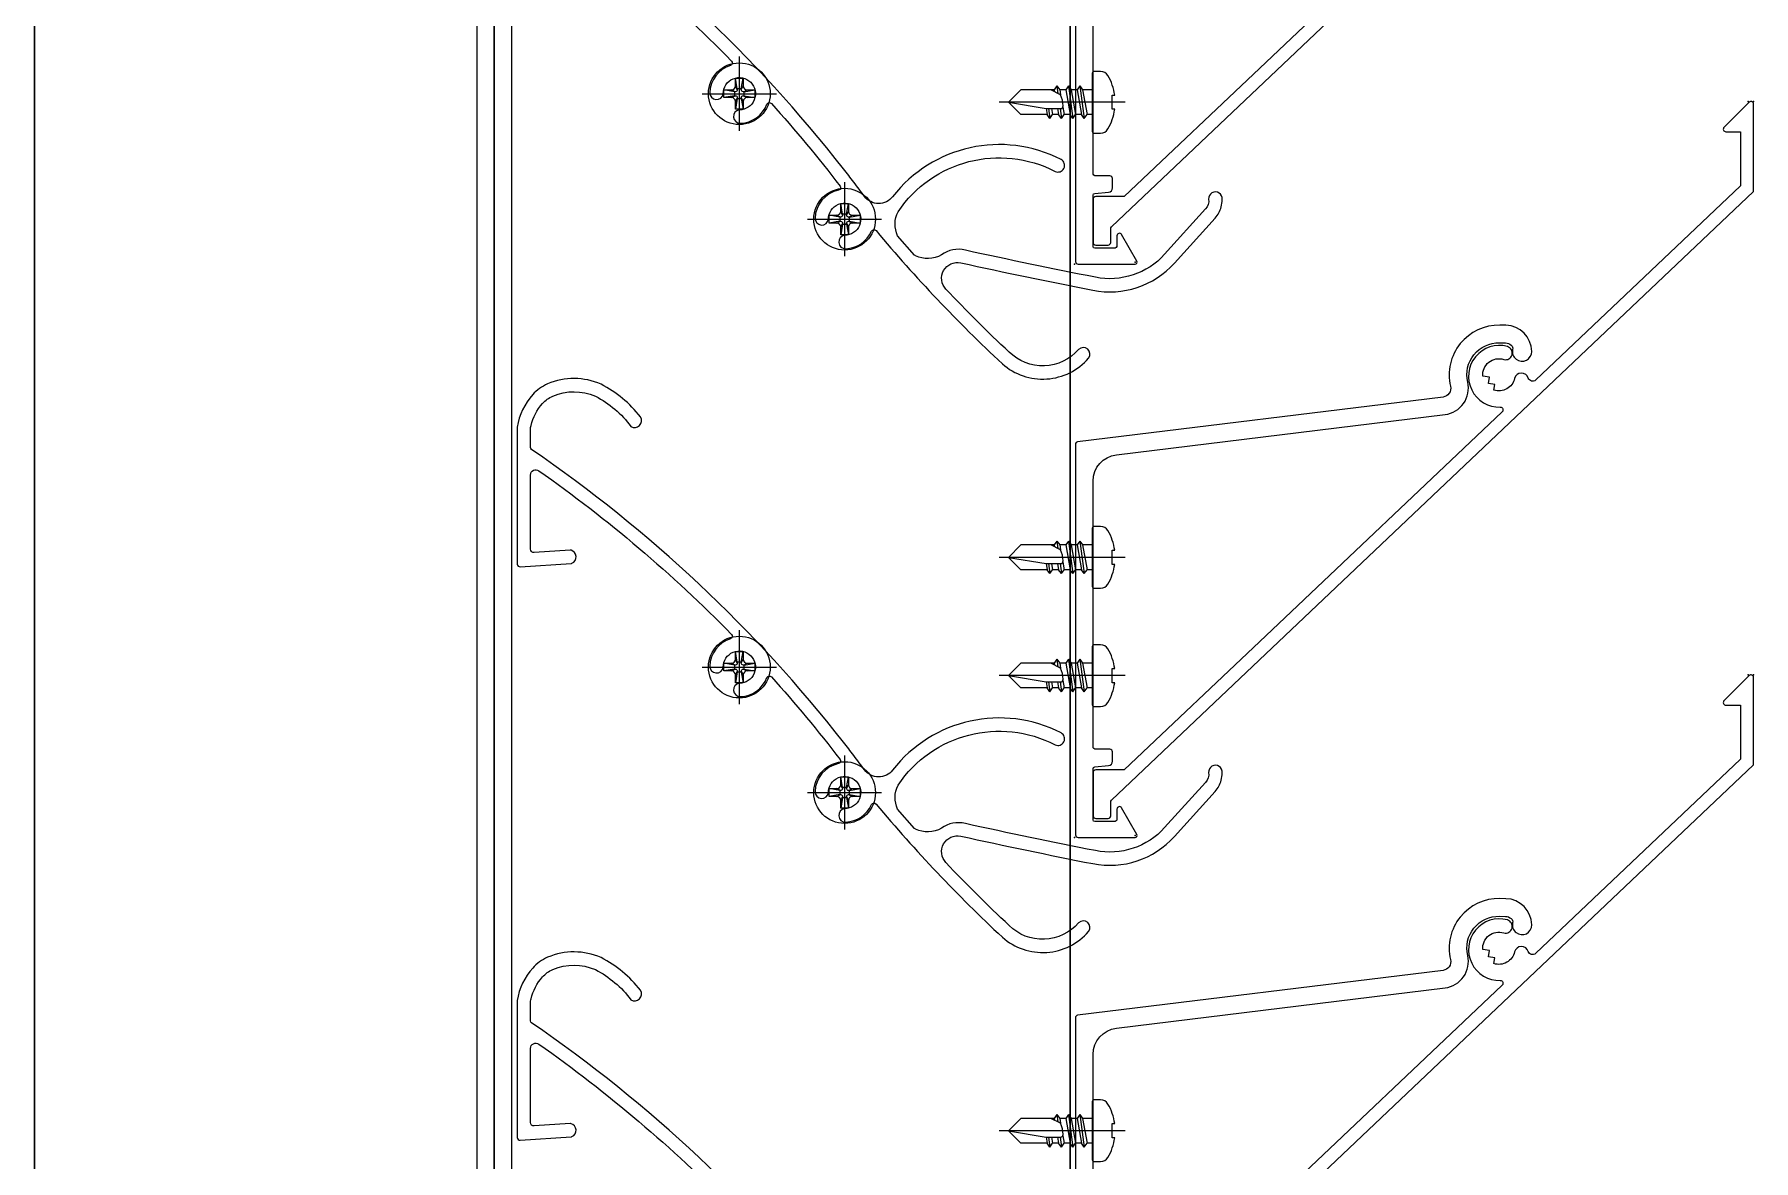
# Model space of a CAD drawing. Header units: millimetres. Extents: x 2519235 to 7246330, y 25937 to 201821.
# Drawn here: x 2752594 to 2752789, y 138857.3 to 138985 of the extents above; entities that cross this region are included whole.
import ezdxf

# ---------------------------------------------------------------- set-up
doc = ezdxf.new("R2010")
doc.units = ezdxf.units.MM
doc.set_wipeout_variables(frame=1)
doc.linetypes.add('CENTER', pattern=[50.800000000000004, 31.75, -6.35, 6.35, -6.35])
for name, color, linetype in [('010 - ASPG_ACCESSORIES_MAIN_COLOR_1', 7, 'Continuous'), ('010 - ASPG_EXTR_DEF_SUB', 7, 'Continuous'), ('010 - ASPG_EXTR_MAIN_COLOR_2', 7, 'Continuous'), ('010 - ASPG_FRAMING_MAIN_COLOR_2', 7, 'Continuous'), ('010 - ASPG_FRAMING_SUB_COLOR_2', 7, 'Continuous'), ('010 - ASPG_FRAMING_WIPEOUT_', 7, 'Continuous'), ('A-GLAZ-CURT', 7, 'Continuous'), ('BOLT & SCREW', 7, 'Continuous'), ('Center Line', 7, 'CENTER'), ('Xref-PLAN-106.940$0$_Beam', 7, 'Continuous')]:
    doc.layers.add(name, color=color, linetype=linetype)
doc.layers.add('12-GRID', color=7, linetype='CENTER', lineweight=13)
doc.layers.add('SCREW', color=7, linetype='Continuous', lineweight=5)

# ---------------------------------------------------------------- blocks, each defined once
blk = doc.blocks.new('DPA_Curved type A - Curved Type A-V72-ENTRANCE 1 - LOWER ROOF LEVEL PLAN')
at = {"layer": 'A-GLAZ-CURT', "color": 7}
for p, q in [((750.000000152401, 0), (-750.0000001524013, 0)), ((-750.0000001524013, 0), (750.000000152401, 0))]:
    blk.add_line(p, q, dxfattribs=at)
blk = doc.blocks.new('Xref-PLAN-106.940')
at = {"layer": 'Xref-PLAN-106.940$0$_Beam', "color": 7}
for p, q in [((153369.1805612047, 15158.3966534838), (153369.1805612047, 6933.396653483858)), ((153669.1805612047, 15158.3966534838), (153669.1805612047, 6933.396653483858))]:
    blk.add_line(p, q, dxfattribs=at)
blk = doc.blocks.new('A$C6d15e31b')
at = {"color": 7}
blk.add_blockref('Xref-PLAN-106.940', (-135619.3374636862, -23258.39544955263), dxfattribs=at)
at = {"layer": 'A-GLAZ-CURT', "color": 7, "rotation": 90}
blk.add_blockref('DPA_Curved type A - Curved Type A-V72-ENTRANCE 1 - LOWER ROOF LEVEL PLAN', (18049.85224673338, -11374.99999799227), dxfattribs=at)
blk = doc.blocks.new('PZG35-9D5')
at = {"layer": 'Center Line', "color": 7}
blk.add_line((1.4210854715202e-14, 3.733653355866409), (1.4210854715202e-14, -10.53404386090006), dxfattribs=at)
at = {"layer": 'SCREW', "color": 7}
for p, q in [((-1.399999999999963, 2.842170943040401e-14), (-1.399999999999963, -1.090192378864657)), ((1.399999999999991, 0), (1.399999999999991, -0.5901923788647139)), ((-1.850000000000009, -1.399999999999977), (1.850000000000037, -0.8999999999999773)), ((-1.850000000000009, -1.399999999999977), (-1.399999999999963, -1.090192378864685)), ((-1.850000000000009, -1.399999999999977), (-1.399999999999963, -1.709807621135297)), ((-1.399999999999963, -1.090192378864685), (1.399999999999991, -0.5901923788646855)), ((-1.399999999999963, -1.709807621135297), (1.399999999999991, -1.209807621135297)), ((-1.399999999999963, -1.709807621135269), (-1.399999999999963, -2.390192378864697)), ((-1.399999999999963, -2.390192378864697), (1.399999999999991, -1.890192378864697)), ((1.850000000000037, -0.8999999999999773), (1.399999999999991, -0.5901923788646855)), ((1.850000000000037, -0.8999999999999773), (1.399999999999991, -1.209807621135297)), ((1.399999999999991, -1.209807621135269), (1.399999999999991, -1.890192378864725)), ((1.850000000000037, -2.199999999999989), (1.399999999999991, -1.890192378864697)), ((-1.850000000000009, -2.699999999999989), (1.850000000000037, -2.199999999999989)), ((-1.850000000000009, -2.699999999999989), (-1.399999999999963, -2.390192378864697)), ((-1.850000000000009, -2.699999999999989), (-1.399999999999963, -3.009807621135309)), ((-1.850000000000009, -4), (-1.399999999999963, -3.690192378864708)), ((-1.850000000000009, -4), (-0.9911470940920566, -3.883938796498938)), ((-1.399999999999963, -3.009807621135309), (1.399999999999991, -2.509807621135309)), ((-1.399999999999963, -3.009807621135309), (-1.399999999999963, -3.690192378864708)), ((-1.399999999999963, -3.690192378864708), (-0.8446989986695002, -3.591031485769975)), ((0.5619885887190463, -3.339837273736322), (1.399999999999991, -3.190192378864708)), ((0.7141825614195483, -3.653488843051434), (1.850000000000037, -3.5)), ((0.7141825614195483, -3.932275020881832), (1.399999999999991, -3.80980762113532)), ((1.850000000000037, -2.199999999999989), (1.399999999999991, -2.509807621135309)), ((1.399999999999991, -2.50980762113528), (1.399999999999991, -3.190192378864708)), ((1.850000000000037, -3.5), (1.399999999999991, -3.190192378864708)), ((1.850000000000037, -3.5), (1.399999999999991, -3.80980762113532)), ((1.399999999999991, -3.809807621135349), (1.399999999999991, -4.490192378864691)), ((-1.850000000000009, -4), (-1.399999999999963, -4.30980762113532)), ((-1.399999999999963, -4.30980762113532), (-1.184865735341859, -4.271390788160659)), ((-1.399999999999963, -4.309807621135349), (-1.399999999999963, -8.099999999999966)), ((0.7141825614195483, -4.612659778611231), (1.399999999999991, -4.49019237886472)), ((0.7141825614195483, -4.953488843051389), (1.850000000000037, -4.800000000000011)), ((0.7141825614195483, -5.232275020881843), (1.399999999999991, -5.109807621135332)), ((1.850000000000037, -4.800000000000011), (1.399999999999991, -4.49019237886472)), ((1.850000000000037, -4.800000000000011), (1.399999999999991, -5.109807621135332)), ((1.399999999999991, -5.109807621135332), (1.399999999999991, -8.099999999999966)), ((1.4210854715202e-14, -9.5), (-1.399999999999963, -8.099999999999966)), ((1.4210854715202e-14, -9.5), (1.399999999999991, -8.099999999999966))]:
    blk.add_line(p, q, dxfattribs=at)
blk.add_lwpolyline([(1.4210854715202e-14, -9.5), (0.7141825614195483, -5.232275020881843), (0.7141825614195483, -3.600899293750615, 0.4176573264866609), (0.4106596181599826, -3.300919979679151, 0.1081021898226624), (-0.8446989986694433, -3.591031485769975), (-1.399999999999991, -4.701675652739141)], format="xyb", dxfattribs=at)
blk = doc.blocks.new('*U2951')
at = {"layer": 'SCREW', "color": 7}
blk.add_lwpolyline([(3.026373332565058, 1.780836269555209, 0.09905967801670053), (0.7999999999999687, 2.546427498927414), (0.7999999999999687, 2.274284095813357), (-0.800000000000054, 2.274284095813357), (-0.800000000000054, 2.546427498927414, 0.09905967801670058), (-3.026373332565143, 1.780836269555209, 0.2665876613401604), (-3.500000000000043, 0.9556546004010897), (-3.500000000000043, 0.1999999999999886, 0.4142135623730938), (-3.300000000000054, 0), (3.299999999999997, 0, 0.4142135623731049), (3.499999999999986, 0.1999999999999886), (3.499999999999957, 0.9556546004010897, 0.2665876613401604)], format="xyb", close=True, dxfattribs=at)
blk.add_blockref('PZG35-9D5', (-1.4210854715202e-14, 0), dxfattribs=at)
blk = doc.blocks.new('*U2950')
at = {"color": 7}
blk.add_point((0, 0), dxfattribs=at)
at = {"layer": '010 - ASPG_ACCESSORIES_MAIN_COLOR_1', "color": 7}
blk.add_lwpolyline([(-39.69999999902211, -0.5999999995172398, 0.4142135623731156), (-39.99999999883585, -0.8999999995638059), (-39.99999999883585, -7.366962144914214, 0.5773502691897371), (-39.65044321701862, -7.568778847059366), (-36.64260295056738, -5.832201459393036, 0.7673269879794871), (-36.78520590183325, -5.299999999645297), (-37.89999999874271, -5.299999999645297, -0.4142135623735732), (-38.19999999902211, -4.999999999656938), (-38.19999999902211, -2.799999999587089, -0.4142135623730951), (-37.99999999883585, -2.59999999951724), (-32.18326623388566, -2.59999999951724, -0.3888787318530097), (-31.98402729420923, -2.782568851142787), (-31.8474567013327, -4.343577870872468, 0.3888787318530089), (-31.34935935237445, -4.799999999528882), (-30.29999999911524, -4.799999999528882, 0.4142135623732408), (-29.99999999883585, -4.499999999540523), (-29.99999999883585, -2.899999999505599, -0.4142135623731785), (-29.69999999902211, -2.59999999951724), (0.4107479506637901, -2.59999999951724, -0.3789692262628873), (3.38851808081381, -5.235465979035143), (7.952927200356498, -42.5207682372482, 0.4465929586642906), (11.6177961837966, -45.07649022702281, -0.4898018444424612), (16.07846395508386, -48.68238816667036), (16.06490363762714, -49.36225294566866, -0.1824796859550777), (15.80227640201338, -50.01801436272836, -0.2679491924113072), (15.32539491611533, -50.16829426406803, 1.122114645179816), (15.09990952932276, -52.3421093734276, 0.4050039718497206), (18.0645059288945, -49.40213623346681), (18.07806624681689, -48.72227145435209, 0.4898054953707174), (11.15966573380865, -43.12966807454978, -0.4465970485362636), (9.938031048281118, -42.27776159492242), (4.866356541635469, -0.8481197821154633, 0.3641755342157969), (4.570876519894227, -0.5999999995172398)], format="xyb", close=True, dxfattribs=at)
at = {"layer": '010 - ASPG_EXTR_DEF_SUB', "color": 7}
for p in [(-39.99999999883585, -0.4999999995172402), (43.44495566345738, -76.89999999944341), (43.44495566345738, -77.49999999954052)]:
    blk.add_point(p, dxfattribs=at)
at = {"layer": '010 - ASPG_EXTR_MAIN_COLOR_2', "color": 7}
blk.add_lwpolyline([(11.37409105408005, -48.15170148877115), (11.47245816211216, -47.43577758665815), (12.17779493960552, -47.55667202338264), (12.29266474000178, -46.78670596401826, -0.5355375090189683), (14.1918134491425, -49.16870282323253, 0.9915718169393263), (15.66379558271728, -49.57599316951273, 1.157025413028558), (8.792231505503878, -48.77291728999153, -0.6885576205791355), (8.274611146422103, -48.98797988444021), (-17.14292736421339, -22.16859813180672), (-32.34153279638849, -6.131750148785431), (-32.34153279638849, -2.899999981694054, 0.4143115081626392), (-32.64163311407901, -2.59999999951724), (-37.54163311352022, -2.59999999951724, 0.4141156188887998), (-37.84153278893791, -2.899999981635847), (-37.84153278893791, -4.299999988411218, 0.4142135623731781), (-37.54153279098682, -4.599999986478724), (-35.98884801496752, -4.599999986478724, -0.205894629290155), (-35.77110154624097, -4.693635078269653), (33.22969053988345, -77.49999999954052), (43.14495566324331, -77.49999999954052, 0.6681786376628355), (43.35708769806661, -76.98786796536915), (40.5215537941549, -74.1523340573247, 0.6681786381757795), (40.00942175951786, -74.36446609156592), (40.00942175951786, -75.99999999802712), (33.87471885257401, -75.99999999802712), (11.86384030175395, -52.7751643466243, -0.5583539238224016), (12.08261241135187, -51.95244935475676, 0.7662751832817146), (12.03674733010121, -50.39291741001107, -0.4385828234445206), (10.70630855322815, -48.05207626283555)], format="xyb", close=True, dxfattribs=at)
at = {"layer": 'SCREW', "color": 7, "rotation": 180}
for p in [(-21.64901723782532, -2.499999999924694), (-8.237076249206439, -2.499999999924694)]:
    blk.add_blockref('*U2951', p, dxfattribs=at)
blk = doc.blocks.new('*U1106')
at = {"color": 7}
blk.add_wipeout([(1390.0000000029759, 4.000000001471562), (60.00000000297587, 4), (60.00000000297587, 69.29999999999995), (1390.0000000029759, 69.30000000147152)], dxfattribs=at).dxf.layer = '010 - ASPG_FRAMING_WIPEOUT_'
at = {"layer": '010 - ASPG_FRAMING_MAIN_COLOR_2', "color": 7}
blk.add_lwpolyline([(1360.00000000414, 69.3000000014716), (90.00000000181171, 69.3), (90.00000000181171, 6), (1360.00000000414, 6.000000001471602)], close=True, dxfattribs=at)
at = {"layer": '010 - ASPG_FRAMING_SUB_COLOR_2', "color": 7}
for points in [[(1390.000000002976, 4.000000001471602), (60.00000000297587, 4), (60.00000000297587, 69.3), (1390.000000002976, 69.3000000014716)], [(60.00000000297587, 2.000000000715772), (60.00000000297587, 4), (1390.000000002976, 4.000000001471602), (1390.000000002976, 2.000000002187374)]]:
    blk.add_lwpolyline(points, close=True, dxfattribs=at)
at = {"color": 7, "xscale": -1, "rotation": 180}
for p in [(1131.770309460117, 69.3), (1196.770309460117, 69.3), (1261.770309460117, 69.3)]:
    blk.add_blockref('*U2950', p, dxfattribs=at)
blk = doc.blocks.new('*U2952')
at = {"layer": '12-GRID', "color": 7, "linetype": 'CENTER'}
for p, q in [((5.684341886080801e-14, -6.200000000000029), (5.684341886080801e-14, 2.200000000000029)), ((-4.199999999999973, -2), (4.200000000000085, -2))]:
    blk.add_line(p, q, dxfattribs=at)
at = {"layer": 'BOLT & SCREW', "color": 7}
for p, q in [((-0.553537628269381, -1.771128018217196), (-1.767499999999847, -1.558125000000442)), ((-0.4577439635652332, -1.771128018217196), (-0.8837500000000146, -1.558125000000442)), ((-0.2288719817826677, -1.446462371730204), (-0.4418749999998197, -0.2325000000002947)), ((-0.2288719817826677, -1.542256036434869), (-0.4418749999998197, -1.116250000000048)), ((0.2288719817822642, -1.446462371730562), (0.4418749999996946, -0.2324999999999764)), ((0.2288719817822642, -1.542256036434869), (0.4418749999996946, -1.116250000000048)), ((0.4577439635647103, -1.771128018217196), (0.8837499999994917, -1.558125000000442)), ((0.5535376282692559, -1.771128018217196), (1.767500000000001, -1.558125000000124)), ((-0.553537628269381, -2.228871981782805), (-1.767500000000483, -2.441875000000354)), ((-0.4577439635652332, -2.228871981782805), (-0.8837500000000146, -2.441875000000354)), ((-0.2288719817826677, -2.457743963565131), (-0.4418749999998197, -2.883750000000271)), ((-0.2288719817821107, -2.553537628269438), (-0.4418749999998197, -3.767500000000023)), ((0.4418749999996946, -2.883750000000271), (0.2288719817829008, -2.457743963565131)), ((0.2288719817829008, -2.553537628269438), (0.4418749999999732, -3.767500000000023)), ((0.4577439635647103, -2.228871981782805), (0.8837500000001283, -2.441874999999877)), ((0.5535376282692559, -2.228871981782805), (1.767500000000001, -2.441874999999877))]:
    blk.add_line(p, q, dxfattribs=at)
for points in [[(-1.767500000000006, -1.558125000000442), (-0.8837500000001342, -1.558125000000442, 0.4142135623730394), (-0.4418749999998197, -1.116250000000048), (-0.4418749999998197, -0.2325000000002947), (0.4418749999996946, -0.2324999999999764), (0.4418749999996946, -1.116250000000048, 0.4142135623731505), (0.8837500000000089, -1.558125000000442), (1.76750000000012, -1.558125000000124), (1.76750000000012, -2.441874999999877), (0.8837500000000089, -2.441874999999877, 0.414213562373095), (0.4418749999996946, -2.883750000000271), (0.4418749999999732, -3.767500000000023), (-0.4418749999998197, -3.767500000000023), (-0.4418749999998197, -2.883750000000271, 0.4142135623730397), (-0.8837500000001342, -2.441875000000354), (-1.767500000000483, -2.441875000000354)], [(0.2288719817829008, -2.457743963565131, -0.414213562373095), (0.4577439635645909, -2.228871981782805), (0.5535376282692559, -2.228871981782805), (0.5535376282692559, -1.771128018217196), (0.4577439635645909, -1.771128018217196, -0.4142135623730951), (0.228871981782105, -1.542256036434869), (0.228871981782105, -1.446462371730562), (-0.2288719817826677, -1.446462371730204), (-0.2288719817826677, -1.542256036434869, -0.4142135623730951), (-0.4577439635649944, -1.771128018217196), (-0.553537628269381, -1.771128018217196), (-0.553537628269381, -2.228871981782805), (-0.4577439635649944, -2.228871981782805, -0.4142135623730951), (-0.2288719817826677, -2.457743963565131), (-0.2288719817822698, -2.553537628269438), (0.2288719817829008, -2.553537628269438)]]:
    blk.add_lwpolyline(points, format="xyb", close=True, dxfattribs=at)
blk.add_circle((5.684341886080801e-14, -2), 3.5, dxfattribs=at)
blk = doc.blocks.new('*U1102')
at = {"layer": '010 - ASPG_EXTR_DEF_SUB', "color": 7}
for p in [(1040, -2.003162080654874e-10), (1105, -2.128359710695804e-10)]:
    blk.add_point(p, dxfattribs=at)
at = {"layer": '010 - ASPG_EXTR_MAIN_COLOR_2', "color": 7}
for points in [[(985.561955856625, 33.06505110445279, 0.07704788012868193), (1018.74152756203, 68.43644483811069, -0.2476739044870795), (1018.989188615698, 68.56714037123449), (1020.984089381993, 68.56714037123449, -0.04413111325910057), (1021.472824816126, 68.50458020215002, -0.1258462906385483), (1023.963676901069, 67.20642238184656, -0.09885145914925667), (1024.817340067122, 66.03380806521592, -0.2058282691334744), (1024.793666421436, 61.20460651103487, -0.1151163694662807), (1021.368324128445, 57.1807218055924, 0.822373071447778), (1022.455046290532, 56.10392398618707, 0.109184526549196), (1026.148600934073, 60.55948756872523, 0.2083234795678962), (1026.189426846337, 66.64026457489082, 0.1005277992320483), (1024.972309139092, 68.31671042162772, 0.1451157280627245), (1021.292309131008, 70.0671403712927), (1005.758774927817, 70.0671403712927, 0.4336592857269459), (1005.459426756948, 69.74737493494605), (1005.841377865057, 63.96271307485723, 0.0820690263538202), (1005.86365129333, 63.86745857015332, 0.7206537881255028), (1007.329086504877, 63.97254170022053, 0.07922428198988747), (1007.337783531286, 64.06661670508176), (1007.068773226347, 68.14078645616384, -0.4336592857264138), (1007.467904121149, 68.56714037123449), (1015.861192987766, 68.5671403712927, -0.6073848710044985), (1016.352110221051, 67.62217621306037, -0.04582868044492008), (997.7838222887367, 45.76076047348171, -0.5604921351226578)], [(1146.352110221051, 67.62217621303533, -0.04582868044492008), (1127.783822288737, 45.76076047345667, -0.5604921351226578), (1127.287505356129, 45.88571992111063, 0.3178599151680848), (1124.211911419872, 48.23749049504657, 0.9532878111822051), (1124.082072678953, 46.71593409545856, -2.423003988231831), (1122.258069522213, 44.89173717525226, 0.9523147976297285), (1120.736344682053, 44.76348824824343, 0.3008214087947553), (1122.889874737244, 41.75529025421382, -0.5604921351218277), (1122.983518406749, 41.25212405484307, -0.01942473842078824), (1113.623925091699, 33.46052617034546, -0.5525007933269362), (1113.147498584818, 33.63667257964515, 0.3444609008774969), (1109.989498805255, 36.29767865974826, 0.9520149233436535), (1109.86157765612, 34.77593409545624, -2.42318646531747), (1108.037574998569, 32.95193143755567, 0.9520149233867892), (1106.515830433927, 32.82401028871207, 0.2853998218446234), (1108.493024077732, 29.88851448255262, -0.5533776808031501), (1108.562908510212, 29.3849656623406, 0.03067395406819984), (1093.463012880646, 15.05729964534656, 0.4171002255848137), (1094.114368729759, 5.272964204972581, 0.9355530918984264), (1095.096664154902, 6.406584819507756, -0.4344100119147308), (1094.803354519885, 14.29476617464933, -0.01499848524836865), (1101.920564806089, 21.4545541916941, -0.7383485292466446), (1104.917139344383, 19.76412730293485, 0.004917316774645771), (1101.806699985173, 4.80386410620666, 0.2636109069979271), (1104.880209933501, -4.460317215221963), (1109.995733695105, -9.084236265081941, 0.1258843890439943), (1111.267761250492, -9.75378296440796, 0.04427494949630078), (1112.089544059709, -9.866966023206274, 1.107654826573523), (1112.125459210947, -8.331805701755016, -0.2155958426847688), (1111.023226659279, -7.991025417091819), (1105.886052070651, -3.347536196446541, -0.2636109069978752), (1103.278225447517, 4.512981288387877, -0.004854851929905817), (1106.34138361644, 19.25507699979606, 0.2339601468136614), (1105.815442486666, 21.95487343801322, -0.2408104543272742), (1105.710313410033, 24.90310810665504, -0.1041570884704408), (1105.784604869317, 25.00194829797509), (1107.99301963998, 26.93374890841913, -0.2290212912668875), (1110.700679264031, 26.88725557005635, -0.3817208427142056), (1115.273619593587, 9.06909841737614, 0.9773819303748196), (1116.620311295614, 8.407760736203258, 0.3611050424324235), (1112.408162182663, 27.50327562536948, -0.4961260631527202), (1112.442922529299, 30.68812541723854, 0.003188108562510474), (1114.055809630081, 31.90200527398518, -0.00282652430436861), (1115.561955856625, 33.06505110442775, 0.07704788012868193), (1148.74152756203, 68.43644483808565, -0.2476739044870795)]]:
    blk.add_lwpolyline(points, format="xyb", dxfattribs=at)
blk.add_lwpolyline([(1070.758774927817, 70.06714037128017, 0.4336592857269459), (1070.459426756948, 69.74737493493353), (1070.841377865057, 63.96271307484471, 0.0820690263538202), (1070.86365129333, 63.8674585701408, 0.7206537881255028), (1072.329086504877, 63.97254170020801, 0.07922428198988747), (1072.337783531286, 64.06661670506924), (1072.068773226347, 68.14078645615132, -0.4336592857264138), (1072.467904121149, 68.56714037122197), (1080.861192987766, 68.56714037128017, -0.6073848710044985), (1081.352110221051, 67.62217621304785, -0.04582868044492008), (1062.783822288737, 45.76076047346919, -0.5604921351226578), (1062.287505356129, 45.88571992112315, 0.3178599151680848), (1059.211911419872, 48.23749049505909, 0.9532878111822051), (1059.082072678953, 46.71593409547108, -2.423003988231831), (1057.258069522213, 44.89173717526478, 0.9523147976297285), (1055.736344682053, 44.76348824825595, 0.3008214087947553), (1057.889874737244, 41.75529025422634, -0.5604921351218277), (1057.983518406749, 41.25212405485559, -0.01942473842078824), (1048.623925091699, 33.46052617035798, -0.5525007933269362), (1048.147498584818, 33.63667257965767, 0.3444609008774969), (1044.989498805255, 36.29767865976078, 0.9520149233436535), (1044.86157765612, 34.77593409546876, -2.42318646531747), (1043.037574998569, 32.95193143756819, 0.9520149233867892), (1041.515830433927, 32.82401028872459, 0.2853998218446234), (1043.493024077732, 29.88851448256514, -0.5533776808031501), (1043.562908510212, 29.38496566235312, 0.03067395406819984), (1028.463012880646, 15.05729964535908, 0.4171002255848137), (1029.114368729759, 5.272964204985101, 0.9355530918984264), (1030.096664154902, 6.406584819520276, -0.4344100119147308), (1029.803354519885, 14.29476617466185, -0.01499848524836865), (1036.920564806089, 21.45455419170662, -0.7383485292466446), (1039.917139344383, 19.76412730294737, 0.004917316774645771), (1036.806699985173, 4.80386410621918, 0.2636109069979271), (1039.880209933501, -4.460317215209443), (1044.995733695105, -9.084236265069421, 0.1258843890439943), (1046.267761250492, -9.753782964395441, 0.04427494949630078), (1047.089544059709, -9.866966023193754, 1.107654826573523), (1047.125459210947, -8.331805701742496, -0.2155958426847688), (1046.023226659279, -7.9910254170793), (1040.886052070651, -3.347536196434021, -0.2636109069978752), (1038.278225447517, 4.512981288400397, -0.004854851929905817), (1041.34138361644, 19.25507699980858, 0.2339601468136614), (1040.815442486666, 21.95487343802574, -0.2408104543272742), (1040.710313410033, 24.90310810666756, -0.1041570884704408), (1040.784604869317, 25.00194829798761), (1042.99301963998, 26.93374890843165, -0.2290212912668875), (1045.700679264031, 26.88725557006887, -0.3817208427142056), (1050.273619593587, 9.069098417388659, 0.9773819303748196), (1051.620311295614, 8.407760736215778, 0.3611050424324235), (1047.408162182663, 27.503275625382, -0.4961260631527202), (1047.442922529299, 30.68812541725106, 0.003188108562510474), (1049.055809630081, 31.9020052739977, -0.00282652430436861), (1050.561955856625, 33.06505110444027, 0.07704788012868193), (1083.74152756203, 68.43644483809817, -0.2476739044870795), (1083.989188615698, 68.56714037122197), (1085.984089381993, 68.56714037122197, -0.04413111325910057), (1086.472824816126, 68.5045802021375, -0.1258462906385483), (1088.963676901069, 67.20642238183405, -0.09885145914925667), (1089.817340067122, 66.0338080652034, -0.2058282691334744), (1089.793666421436, 61.20460651102235, -0.1151163694662807), (1086.368324128445, 57.18072180557988, 0.822373071447778), (1087.455046290532, 56.10392398617455, 0.109184526549196), (1091.148600934073, 60.55948756871271, 0.2083234795678962), (1091.189426846337, 66.6402645748783, 0.1005277992320483), (1089.972309139092, 68.3167104216152, 0.1451157280627245), (1086.292309131008, 70.06714037128017)], format="xyb", close=True, dxfattribs=at)
at = {"color": 7, "rotation": 179.999999999989}
for p in [(1059.086863745004, 42.88714037122895), (1124.086863745004, 42.88714037121643), (1044.866368722636, 30.94714037122662), (1109.866368722636, 30.9471403712141)]:
    blk.add_blockref('*U2952', p, dxfattribs=at)
blk = doc.blocks.new('W-1-PP17-ENT1_REV02_20260416-153151_PP17_ENT1_ASPG_MAIN_UPPL')
at = {"color": 7, "xscale": -1, "rotation": 270}
blk.add_blockref('*U1106', (18098, -12124.99999999907), dxfattribs=at)
at = {"color": 7, "rotation": 90}
blk.add_blockref('*U1102', (18174.6669621449, -12007.99665268321), dxfattribs=at)

msp = doc.modelspace()

# ---------------------------------------------------------------- block references
at = {"color": 7}
msp.add_blockref('A$C6d15e31b', (2734544.160699638, 149862.19399822), dxfattribs=at)

# ---------------------------------------------------------------- next in the draw order: block references
msp.add_blockref('W-1-PP17-ENT1_REV02_20260416-153151_PP17_ENT1_ASPG_MAIN_UPPL', (2734544.160699638, 149862.19399822), dxfattribs=at)

doc.saveas('drawing.dxf')
